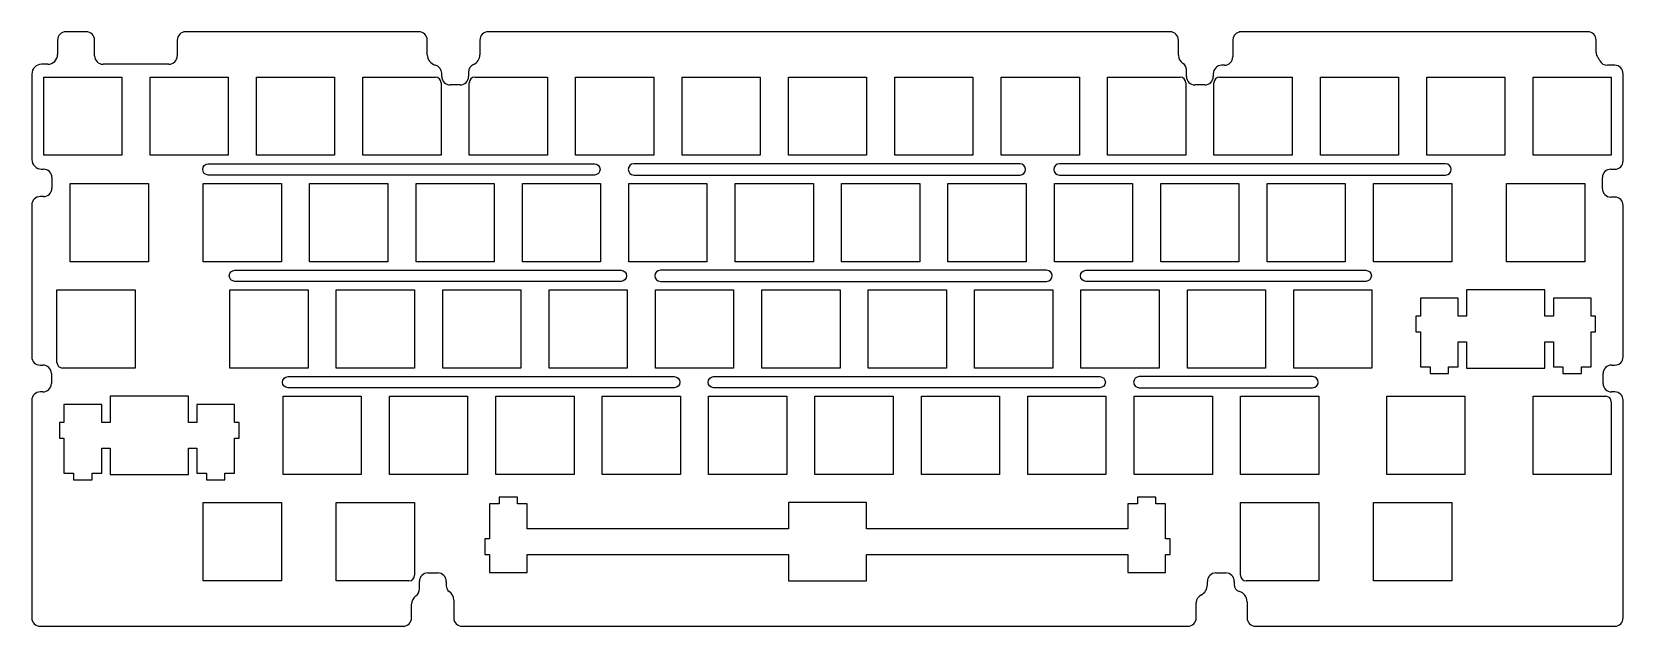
# Model space of a CAD drawing. Header units: millimetres. Extents: x 347 to 632, y -80 to 26.
import ezdxf

# ---------------------------------------------------------------- set-up
doc = ezdxf.new("R2010")
doc.units = ezdxf.units.MM
doc.header["$MEASUREMENT"] = 0

msp = doc.modelspace()

# ---------------------------------------------------------------- linework, layer by layer
for p, q in [((356.85, 26.45), (353.21, 26.45)), ((416.41, 26.45), (374.65, 26.45)), ((351.71, 24.95), (351.71, 22.39)), ((358.35, 22.14), (358.35, 24.95)), ((373.15, 24.95), (373.15, 22.14)), ((417.91, 22.34), (417.91, 24.95)), ((427.33, 24.95), (427.33, 22.35)), ((552.41, 22.24), (552.41, 24.95)), ((562.15, 24.95), (562.15, 21.95)), ((627.21, 22.77), (627.21, 24.95)), ((349.96, 20.64), (348.85, 20.64)), ((371.65, 20.64), (359.85, 20.64)), ((560.65, 20.45), (560.15, 20.45)), ((630.55, 20.45), (629.22, 20.45)), ((347.1, 18.89), (347.1, 3.6)), ((420.5, 18.45), (420.5, 19.03)), ((425.3, 19.24), (425.3, 18.45)), ((553.85, 18.45), (553.85, 19.68)), ((558.65, 18.95), (558.65, 18.45)), ((632.05, 3.35), (632.05, 18.95)), ((423.8, 16.95), (422, 16.95)), ((557.15, 16.95), (555.35, 16.95)), ((348.85, 1.85), (349.2, 1.85)), ((350.7, 0.35), (350.7, -1.56)), ((628.35, -1.65), (628.35, 0.35)), ((629.85, 1.85), (630.55, 1.85)), ((347.1, -4.56), (347.1, -31.75)), ((349.2, -3.06), (348.6, -3.06)), ((630.55, -3.15), (629.85, -3.15)), ((632.05, -31.75), (632.05, -4.65)), ((348.6, -33.25), (349.1, -33.25)), ((629.95, -33.25), (630.55, -33.25)), ((350.6, -34.75), (350.6, -36.55)), ((628.45, -36.55), (628.45, -34.75)), ((347.1, -39.55), (347.1, -78.5)), ((349.1, -38.05), (348.6, -38.05)), ((630.55, -38.05), (629.95, -38.05)), ((632.05, -78.5), (632.05, -39.55)), ((418.01, -70.47), (419.81, -70.47)), ((559.1, -70.47), (560.9, -70.47)), ((416.51, -73.34), (416.51, -71.97)), ((421.31, -71.97), (421.31, -72.74)), ((557.6, -72.59), (557.6, -71.97)), ((415.11, -78.5), (415.11, -76.04)), ((422.64, -75.34), (422.64, -78.5)), ((555.61, -78.5), (555.61, -75.78)), ((564.7, -75.61), (564.7, -78.5)), ((348.6, -80), (413.61, -80)), ((424.14, -80), (554.11, -80)), ((566.2, -80), (630.55, -80))]:
    msp.add_line(p, q)
at = {"color": 0}
for p, q in [((349.23, 18.33), (363.23, 18.33)), ((349.23, 4.33), (349.23, 18.33)), ((363.23, 18.33), (363.23, 4.33)), ((368.28, 18.33), (382.28, 18.33)), ((368.28, 4.33), (368.28, 18.33)), ((382.28, 18.33), (382.28, 4.33)), ((387.33, 18.33), (401.33, 18.33)), ((387.33, 4.33), (387.33, 18.33)), ((401.33, 18.33), (401.33, 4.33)), ((406.38, 18.33), (419.38, 18.33)), ((406.38, 4.33), (406.38, 18.33)), ((420.38, 17.33), (420.38, 4.33)), ((425.43, 4.33), (425.43, 17.33)), ((426.43, 18.33), (439.43, 18.33)), ((439.43, 18.33), (439.43, 4.33)), ((444.48, 18.33), (458.48, 18.33)), ((444.48, 4.33), (444.48, 18.33)), ((458.48, 18.33), (458.48, 4.33)), ((463.53, 18.33), (477.53, 18.33)), ((463.53, 4.33), (463.53, 18.33)), ((477.53, 18.33), (477.53, 4.33)), ((482.58, 18.33), (496.58, 18.33)), ((482.58, 4.33), (482.58, 18.33)), ((496.58, 18.33), (496.58, 4.33)), ((501.63, 18.33), (515.63, 18.33)), ((501.63, 4.33), (501.63, 18.33)), ((515.63, 18.33), (515.63, 4.33)), ((520.68, 18.33), (534.68, 18.33)), ((520.68, 4.33), (520.68, 18.33)), ((534.68, 18.33), (534.68, 4.33)), ((539.73, 18.33), (552.73, 18.33)), ((539.73, 4.33), (539.73, 18.33)), ((553.73, 17.33), (553.73, 4.33)), ((558.78, 4.33), (558.78, 17.33)), ((559.78, 18.33), (572.78, 18.33)), ((572.78, 18.33), (572.78, 4.33)), ((577.83, 18.33), (591.83, 18.33)), ((577.83, 4.33), (577.83, 18.33)), ((591.83, 18.33), (591.83, 4.33)), ((596.88, 18.33), (610.88, 18.33)), ((596.88, 4.33), (596.88, 18.33)), ((610.88, 18.33), (610.88, 4.33)), ((615.93, 18.33), (629.93, 18.33)), ((615.93, 4.33), (615.93, 18.33)), ((629.93, 18.33), (629.93, 4.33)), ((363.23, 4.33), (349.23, 4.33)), ((382.28, 4.33), (368.28, 4.33)), ((401.33, 4.33), (387.33, 4.33)), ((420.38, 4.33), (406.38, 4.33)), ((439.43, 4.33), (425.43, 4.33)), ((458.48, 4.33), (444.48, 4.33)), ((477.53, 4.33), (463.53, 4.33)), ((496.58, 4.33), (482.58, 4.33)), ((515.63, 4.33), (501.63, 4.33)), ((534.68, 4.33), (520.68, 4.33)), ((553.73, 4.33), (539.73, 4.33)), ((572.78, 4.33), (558.78, 4.33)), ((591.83, 4.33), (577.83, 4.33)), ((610.88, 4.33), (596.88, 4.33)), ((629.93, 4.33), (615.93, 4.33)), ((353.99, -0.72), (367.99, -0.72)), ((353.99, -14.72), (353.99, -0.72)), ((367.99, -0.72), (367.99, -14.72)), ((377.8, -0.72), (391.8, -0.72)), ((377.8, -14.72), (377.8, -0.72)), ((391.8, -0.72), (391.8, -14.72)), ((396.85, -0.72), (410.85, -0.72)), ((396.85, -14.72), (396.85, -0.72)), ((410.85, -0.72), (410.85, -14.72)), ((415.9, -0.72), (429.9, -0.72)), ((415.9, -14.72), (415.9, -0.72)), ((429.9, -0.72), (429.9, -14.72)), ((434.95, -0.72), (448.95, -0.72)), ((434.95, -14.72), (434.95, -0.72)), ((448.95, -0.72), (448.95, -14.72)), ((454, -0.72), (468, -0.72)), ((454, -14.72), (454, -0.72)), ((468, -0.72), (468, -14.72)), ((473.05, -0.72), (487.05, -0.72)), ((473.05, -14.72), (473.05, -0.72)), ((487.05, -0.72), (487.05, -14.72)), ((492.1, -0.72), (506.1, -0.72)), ((492.1, -14.72), (492.1, -0.72)), ((506.1, -0.72), (506.1, -14.72)), ((511.15, -0.72), (525.15, -0.72)), ((511.15, -14.72), (511.15, -0.72)), ((525.15, -0.72), (525.15, -14.72)), ((530.2, -0.72), (544.2, -0.72)), ((530.2, -14.72), (530.2, -0.72)), ((544.2, -0.72), (544.2, -14.72)), ((549.25, -0.72), (563.25, -0.72)), ((549.25, -14.72), (549.25, -0.72)), ((563.25, -0.72), (563.25, -14.72)), ((568.3, -0.72), (582.3, -0.72)), ((568.3, -14.72), (568.3, -0.72)), ((582.3, -0.72), (582.3, -14.72)), ((587.35, -0.72), (601.35, -0.72)), ((587.35, -14.72), (587.35, -0.72)), ((601.35, -0.72), (601.35, -14.72)), ((611.17, -0.72), (625.17, -0.72)), ((611.17, -14.72), (611.17, -0.72)), ((625.17, -0.72), (625.17, -14.72)), ((367.99, -14.72), (353.99, -14.72)), ((391.8, -14.72), (377.8, -14.72)), ((410.85, -14.72), (396.85, -14.72)), ((429.9, -14.72), (415.9, -14.72)), ((448.95, -14.72), (434.95, -14.72)), ((468, -14.72), (454, -14.72)), ((487.05, -14.72), (473.05, -14.72)), ((506.1, -14.72), (492.1, -14.72)), ((525.15, -14.72), (511.15, -14.72)), ((544.2, -14.72), (530.2, -14.72)), ((563.25, -14.72), (549.25, -14.72)), ((582.3, -14.72), (568.3, -14.72)), ((601.35, -14.72), (587.35, -14.72)), ((625.17, -14.72), (611.17, -14.72)), ((351.61, -19.77), (365.61, -19.77)), ((351.61, -32.77), (351.61, -19.77)), ((365.61, -19.77), (365.61, -33.77)), ((382.57, -19.77), (396.57, -19.77)), ((382.57, -33.77), (382.57, -19.77)), ((396.57, -19.77), (396.57, -33.77)), ((401.62, -19.77), (415.62, -19.77)), ((401.62, -33.77), (401.62, -19.77)), ((415.62, -19.77), (415.62, -33.77)), ((420.67, -19.77), (434.67, -19.77)), ((420.67, -33.77), (420.67, -19.77)), ((434.67, -19.77), (434.67, -33.77)), ((439.72, -19.77), (453.72, -19.77)), ((439.72, -33.77), (439.72, -19.77)), ((453.72, -19.77), (453.72, -33.77)), ((458.77, -19.77), (472.77, -19.77)), ((458.77, -33.77), (458.77, -19.77)), ((472.77, -19.77), (472.77, -33.77)), ((477.82, -19.77), (491.82, -19.77)), ((477.82, -33.77), (477.82, -19.77)), ((491.82, -19.77), (491.82, -33.77)), ((496.87, -19.77), (510.87, -19.77)), ((496.87, -33.77), (496.87, -19.77)), ((510.87, -19.77), (510.87, -33.77)), ((515.92, -19.77), (529.92, -19.77)), ((515.92, -33.77), (515.92, -19.77)), ((529.92, -19.77), (529.92, -33.77)), ((534.97, -19.77), (548.97, -19.77)), ((534.97, -33.77), (534.97, -19.77)), ((548.97, -19.77), (548.97, -33.77)), ((554.02, -19.77), (568.02, -19.77)), ((554.02, -33.77), (554.02, -19.77)), ((568.02, -19.77), (568.02, -33.77)), ((573.07, -19.77), (587.07, -19.77)), ((573.07, -33.77), (573.07, -19.77)), ((587.07, -19.77), (587.07, -33.77)), ((604.02, -19.77), (604.02, -24.47)), ((618.02, -19.77), (604.02, -19.77)), ((618.02, -24.47), (618.02, -19.77)), ((602.5, -21.24), (595.75, -21.24)), ((595.75, -21.24), (595.75, -24.47)), ((602.5, -24.47), (602.5, -21.24)), ((626.3, -21.24), (619.55, -21.24)), ((619.55, -21.24), (619.55, -24.47)), ((626.3, -24.47), (626.3, -21.24)), ((595.75, -24.47), (594.92, -24.47)), ((594.92, -24.47), (594.92, -27.27)), ((604.02, -24.47), (602.5, -24.47)), ((619.55, -24.47), (618.02, -24.47)), ((627.12, -24.47), (626.3, -24.47)), ((627.12, -27.27), (627.12, -24.47)), ((594.92, -27.27), (595.75, -27.27)), ((595.75, -27.27), (595.75, -33.54)), ((626.3, -33.54), (626.3, -27.27)), ((626.3, -27.27), (627.12, -27.27)), ((602.5, -33.54), (602.5, -29.07)), ((602.5, -29.07), (604.02, -29.07)), ((604.02, -29.07), (604.02, -33.77)), ((618.02, -33.77), (618.02, -29.07)), ((618.02, -29.07), (619.55, -29.07)), ((619.55, -29.07), (619.55, -33.54)), ((365.61, -33.77), (352.61, -33.77)), ((396.57, -33.77), (382.57, -33.77)), ((415.62, -33.77), (401.62, -33.77)), ((434.67, -33.77), (420.67, -33.77)), ((453.72, -33.77), (439.72, -33.77)), ((472.77, -33.77), (458.77, -33.77)), ((491.82, -33.77), (477.82, -33.77)), ((510.87, -33.77), (496.87, -33.77)), ((529.92, -33.77), (515.92, -33.77)), ((548.97, -33.77), (534.97, -33.77)), ((568.02, -33.77), (554.02, -33.77)), ((587.07, -33.77), (573.07, -33.77)), ((595.75, -33.54), (597.47, -33.54)), ((597.47, -33.54), (597.47, -34.74)), ((600.77, -34.74), (600.77, -33.54)), ((600.77, -33.54), (602.5, -33.54)), ((604.02, -33.77), (618.02, -33.77)), ((619.55, -33.54), (621.27, -33.54)), ((621.27, -33.54), (621.27, -34.74)), ((624.57, -34.74), (624.57, -33.54)), ((624.57, -33.54), (626.3, -33.54)), ((597.47, -34.74), (600.77, -34.74)), ((621.27, -34.74), (624.57, -34.74)), ((361.13, -38.82), (361.13, -43.52)), ((375.13, -38.82), (361.13, -38.82)), ((375.13, -43.52), (375.13, -38.82)), ((392.09, -38.82), (406.09, -38.82)), ((392.09, -52.82), (392.09, -38.82)), ((406.09, -38.82), (406.09, -52.82)), ((411.14, -38.82), (425.14, -38.82)), ((411.14, -52.82), (411.14, -38.82)), ((425.14, -38.82), (425.14, -52.82)), ((430.19, -38.82), (444.19, -38.82)), ((430.19, -52.82), (430.19, -38.82)), ((444.19, -38.82), (444.19, -52.82)), ((449.24, -38.82), (463.24, -38.82)), ((449.24, -52.82), (449.24, -38.82)), ((463.24, -38.82), (463.24, -52.82)), ((468.29, -38.82), (482.29, -38.82)), ((468.29, -52.82), (468.29, -38.82)), ((482.29, -38.82), (482.29, -52.82)), ((487.34, -38.82), (501.34, -38.82)), ((487.34, -52.82), (487.34, -38.82)), ((501.34, -38.82), (501.34, -52.82)), ((506.39, -38.82), (520.39, -38.82)), ((506.39, -52.82), (506.39, -38.82)), ((520.39, -38.82), (520.39, -52.82)), ((525.44, -38.82), (539.44, -38.82)), ((525.44, -52.82), (525.44, -38.82)), ((539.44, -38.82), (539.44, -52.82)), ((544.49, -38.82), (558.49, -38.82)), ((544.49, -52.82), (544.49, -38.82)), ((558.49, -38.82), (558.49, -52.82)), ((563.54, -38.82), (577.54, -38.82)), ((563.54, -52.82), (563.54, -38.82)), ((577.54, -38.82), (577.54, -52.82)), ((589.73, -38.82), (603.73, -38.82)), ((589.73, -52.82), (589.73, -38.82)), ((603.73, -38.82), (603.73, -52.82)), ((615.93, -38.82), (628.93, -38.82)), ((615.93, -52.82), (615.93, -38.82)), ((629.93, -39.82), (629.93, -52.82)), ((359.61, -40.29), (352.86, -40.29)), ((352.86, -40.29), (352.86, -43.52)), ((359.61, -43.52), (359.61, -40.29)), ((383.41, -40.29), (376.66, -40.29)), ((376.66, -40.29), (376.66, -43.52)), ((383.41, -43.52), (383.41, -40.29)), ((352.86, -43.52), (352.03, -43.52)), ((352.03, -43.52), (352.03, -46.32)), ((361.13, -43.52), (359.61, -43.52)), ((376.66, -43.52), (375.13, -43.52)), ((384.23, -43.52), (383.41, -43.52)), ((384.23, -46.32), (384.23, -43.52)), ((352.03, -46.32), (352.86, -46.32)), ((352.86, -46.32), (352.86, -52.59)), ((359.61, -52.59), (359.61, -48.12)), ((359.61, -48.12), (361.13, -48.12)), ((361.13, -48.12), (361.13, -52.82)), ((375.13, -52.82), (375.13, -48.12)), ((375.13, -48.12), (376.66, -48.12)), ((376.66, -48.12), (376.66, -52.59)), ((383.41, -52.59), (383.41, -46.32)), ((383.41, -46.32), (384.23, -46.32)), ((352.86, -52.59), (354.58, -52.59)), ((354.58, -52.59), (354.58, -53.79)), ((354.58, -53.79), (357.88, -53.79)), ((357.88, -53.79), (357.88, -52.59)), ((357.88, -52.59), (359.61, -52.59)), ((361.13, -52.82), (375.13, -52.82)), ((376.66, -52.59), (378.38, -52.59)), ((378.38, -52.59), (378.38, -53.79)), ((378.38, -53.79), (381.68, -53.79)), ((381.68, -53.79), (381.68, -52.59)), ((381.68, -52.59), (383.41, -52.59)), ((406.09, -52.82), (392.09, -52.82)), ((425.14, -52.82), (411.14, -52.82)), ((444.19, -52.82), (430.19, -52.82)), ((463.24, -52.82), (449.24, -52.82)), ((482.29, -52.82), (468.29, -52.82)), ((501.34, -52.82), (487.34, -52.82)), ((520.39, -52.82), (506.39, -52.82)), ((539.44, -52.82), (525.44, -52.82)), ((558.49, -52.82), (544.49, -52.82)), ((577.54, -52.82), (563.54, -52.82)), ((603.73, -52.82), (589.73, -52.82)), ((629.93, -52.82), (615.93, -52.82)), ((434.08, -56.9), (430.78, -56.9)), ((430.78, -56.9), (430.78, -58.1)), ((434.08, -58.1), (434.08, -56.9)), ((548.38, -56.9), (545.08, -56.9)), ((545.08, -56.9), (545.08, -58.1)), ((548.38, -58.1), (548.38, -56.9)), ((377.8, -57.87), (391.8, -57.87)), ((377.8, -71.87), (377.8, -57.87)), ((391.8, -57.87), (391.8, -71.87)), ((401.62, -57.87), (415.62, -57.87)), ((401.62, -71.87), (401.62, -57.87)), ((415.62, -57.87), (415.62, -70.87)), ((430.78, -58.1), (429.05, -58.1)), ((429.05, -58.1), (429.05, -64.37)), ((435.8, -58.1), (434.08, -58.1)), ((435.8, -62.57), (435.8, -58.1)), ((496.58, -57.87), (482.58, -57.87)), ((482.58, -57.87), (482.58, -62.57)), ((496.58, -62.57), (496.58, -57.87)), ((545.08, -58.1), (543.35, -58.1)), ((543.35, -58.1), (543.35, -62.57)), ((550.1, -58.1), (548.38, -58.1)), ((550.1, -64.37), (550.1, -58.1)), ((563.54, -57.87), (577.54, -57.87)), ((563.54, -70.87), (563.54, -57.87)), ((577.54, -57.87), (577.54, -71.87)), ((587.35, -57.87), (601.35, -57.87)), ((587.35, -71.87), (587.35, -57.87)), ((601.35, -57.87), (601.35, -71.87)), ((482.58, -62.57), (435.8, -62.57)), ((543.35, -62.57), (496.58, -62.57)), ((429.05, -64.37), (428.23, -64.37)), ((428.23, -64.37), (428.23, -67.17)), ((550.93, -64.37), (550.1, -64.37)), ((550.93, -67.17), (550.93, -64.37)), ((428.23, -67.17), (429.05, -67.17)), ((429.05, -67.17), (429.05, -70.4)), ((435.8, -70.4), (435.8, -67.17)), ((435.8, -67.17), (482.58, -67.17)), ((482.58, -67.17), (482.58, -71.87)), ((496.58, -71.87), (496.58, -67.17)), ((496.58, -67.17), (543.35, -67.17)), ((543.35, -67.17), (543.35, -70.4)), ((550.1, -70.4), (550.1, -67.17)), ((550.1, -67.17), (550.93, -67.17)), ((429.05, -70.4), (435.8, -70.4)), ((543.35, -70.4), (550.1, -70.4)), ((391.8, -71.87), (377.8, -71.87)), ((414.62, -71.87), (401.62, -71.87)), ((482.58, -71.87), (496.58, -71.87)), ((577.54, -71.87), (564.54, -71.87)), ((601.35, -71.87), (587.35, -71.87))]:
    msp.add_line(p, q, dxfattribs=at)
at = {"linetype": 'Continuous'}
msp.add_line((562.4, -71.97), (562.4, -72.54), dxfattribs=at)
msp.add_lwpolyline([(550.91, 26.45), (544.45, 26.45), (544.1, 26.45), (428.83, 26.45)])
msp.add_lwpolyline([(625.71, 26.45), (563.3, 26.45), (563.3, 26.41)], dxfattribs=at)
for points in [[(447.85, 2.8, -1), (447.85, 0.8), (378.7, 0.8, -1), (378.7, 2.8)], [(524.05, 2.8), (454.9, 2.8, 1), (454.9, 0.8), (524.05, 0.8, 1)], [(600.25, 2.8), (531.1, 2.8, 1), (531.1, 0.8), (600.25, 0.8, 1)], [(452.61, -16.25, -1), (452.61, -18.25), (383.46, -18.25, -1), (383.46, -16.25)], [(528.81, -16.25), (459.66, -16.25, 1), (459.66, -18.25), (528.81, -18.25, 1)], [(535.86, -18.25, -1), (535.86, -16.25), (585.96, -16.25, -1), (585.96, -18.25)], [(392.99, -37.3, -1), (392.99, -35.3), (462.14, -35.3, -1), (462.14, -37.3)], [(469.19, -37.3, -1), (469.19, -35.3), (538.34, -35.3, -1), (538.34, -37.3)], [(576.44, -35.3), (545.39, -35.3, 1), (545.39, -37.3), (576.44, -37.3, 1)]]:
    msp.add_lwpolyline(points, format="xyb", close=True)
for centre, radius, start, end in [((353.21, 24.95), 1.5, 90, 180), ((356.85, 24.95), 1.5, 0, 90), ((374.65, 24.95), 1.5, 90, 180), ((416.41, 24.95), 1.5, 0, 90), ((428.83, 24.95), 1.5, 90, 180), ((550.91, 24.95), 1.5, 0, 90), ((563.65, 24.95), 1.5, 103.7769, 180), ((625.71, 24.95), 1.5, 0, 90), ((348.85, 18.89), 1.75, 90, 180), ((349.96, 22.39), 1.75, 270, 0), ((359.85, 22.14), 1.5, 180, 270), ((371.65, 22.14), 1.5, 270, 0), ((419.81, 22.34), 1.9, 180, 256.2269), ((419, 19.03), 1.5, 0, 76.2269), ((426.8, 19.24), 1.5, 113.8478, 180), ((425.43, 22.35), 1.9, 293.8478, 0), ((554.11, 22.24), 1.7, 180, 238.7683), ((552.55, 19.68), 1.3, 0, 58.7683), ((560.15, 18.95), 1.5, 90, 180), ((560.65, 21.95), 1.5, 270, 0), ((628.71, 22.77), 1.5, 180, 217.5725), ((624.75, 19.72), 3.5, 26.5235, 37.5725), ((629.22, 21.95), 1.5, 206.5235, 270), ((630.55, 18.95), 1.5, 0, 90), ((422, 18.45), 1.5, 180, 270), ((423.8, 18.45), 1.5, 270, 0), ((555.35, 18.45), 1.5, 180, 270), ((557.15, 18.45), 1.5, 270, 0), ((348.85, 3.6), 1.75, 180, 270), ((630.55, 3.35), 1.5, 270, 0), ((349.2, 0.35), 1.5, 0, 90), ((629.85, 0.35), 1.5, 90, 180), ((349.2, -1.56), 1.5, 270, 0), ((629.85, -1.65), 1.5, 180, 270), ((348.6, -4.56), 1.5, 90, 180), ((630.55, -4.65), 1.5, 0, 90), ((348.6, -31.75), 1.5, 180, 270), ((349.1, -34.75), 1.5, 0, 90), ((629.95, -34.75), 1.5, 90, 180), ((630.55, -31.75), 1.5, 270, 0), ((349.1, -36.55), 1.5, 270, 0), ((629.95, -36.55), 1.5, 180, 270), ((348.6, -39.55), 1.5, 90, 180), ((630.55, -39.55), 1.5, 0, 90), ((418.01, -71.97), 1.5, 90, 180), ((419.81, -71.97), 1.5, 0, 90), ((559.1, -71.97), 1.5, 90, 180), ((560.9, -71.97), 1.5, 0, 90), ((415.01, -73.34), 1.5, 305.2, 0), ((422.61, -72.74), 1.3, 180, 234.3207), ((420.74, -75.34), 1.9, 0, 54.3207), ((555.55, -72.59), 2.05, 296.0322, 0), ((563.7, -72.54), 1.3, 180, 253.695), ((562.8, -75.61), 1.9, 0, 73.695), ((416.91, -76.04), 1.8, 125.2, 180), ((557.11, -75.78), 1.5, 116.0322, 180), ((348.6, -78.5), 1.5, 180, 270), ((413.61, -78.5), 1.5, 270, 0), ((424.14, -78.5), 1.5, 180, 270), ((554.11, -78.5), 1.5, 270, 0), ((566.2, -78.5), 1.5, 180, 270), ((630.55, -78.5), 1.5, 270, 0)]:
    msp.add_arc(centre, radius, start, end)
at = {"color": 0}
for centre, start, end in [((419.38, 17.33), 0, 90), ((426.43, 17.33), 90, 180), ((552.73, 17.33), 0, 90), ((559.78, 17.33), 90, 180), ((352.61, -32.77), 180, 270), ((628.93, -39.82), 0, 90), ((414.62, -70.87), 270, 0), ((564.54, -70.87), 180, 270)]:
    msp.add_arc(centre, 1, start, end, dxfattribs=at)

doc.saveas('drawing.dxf')
